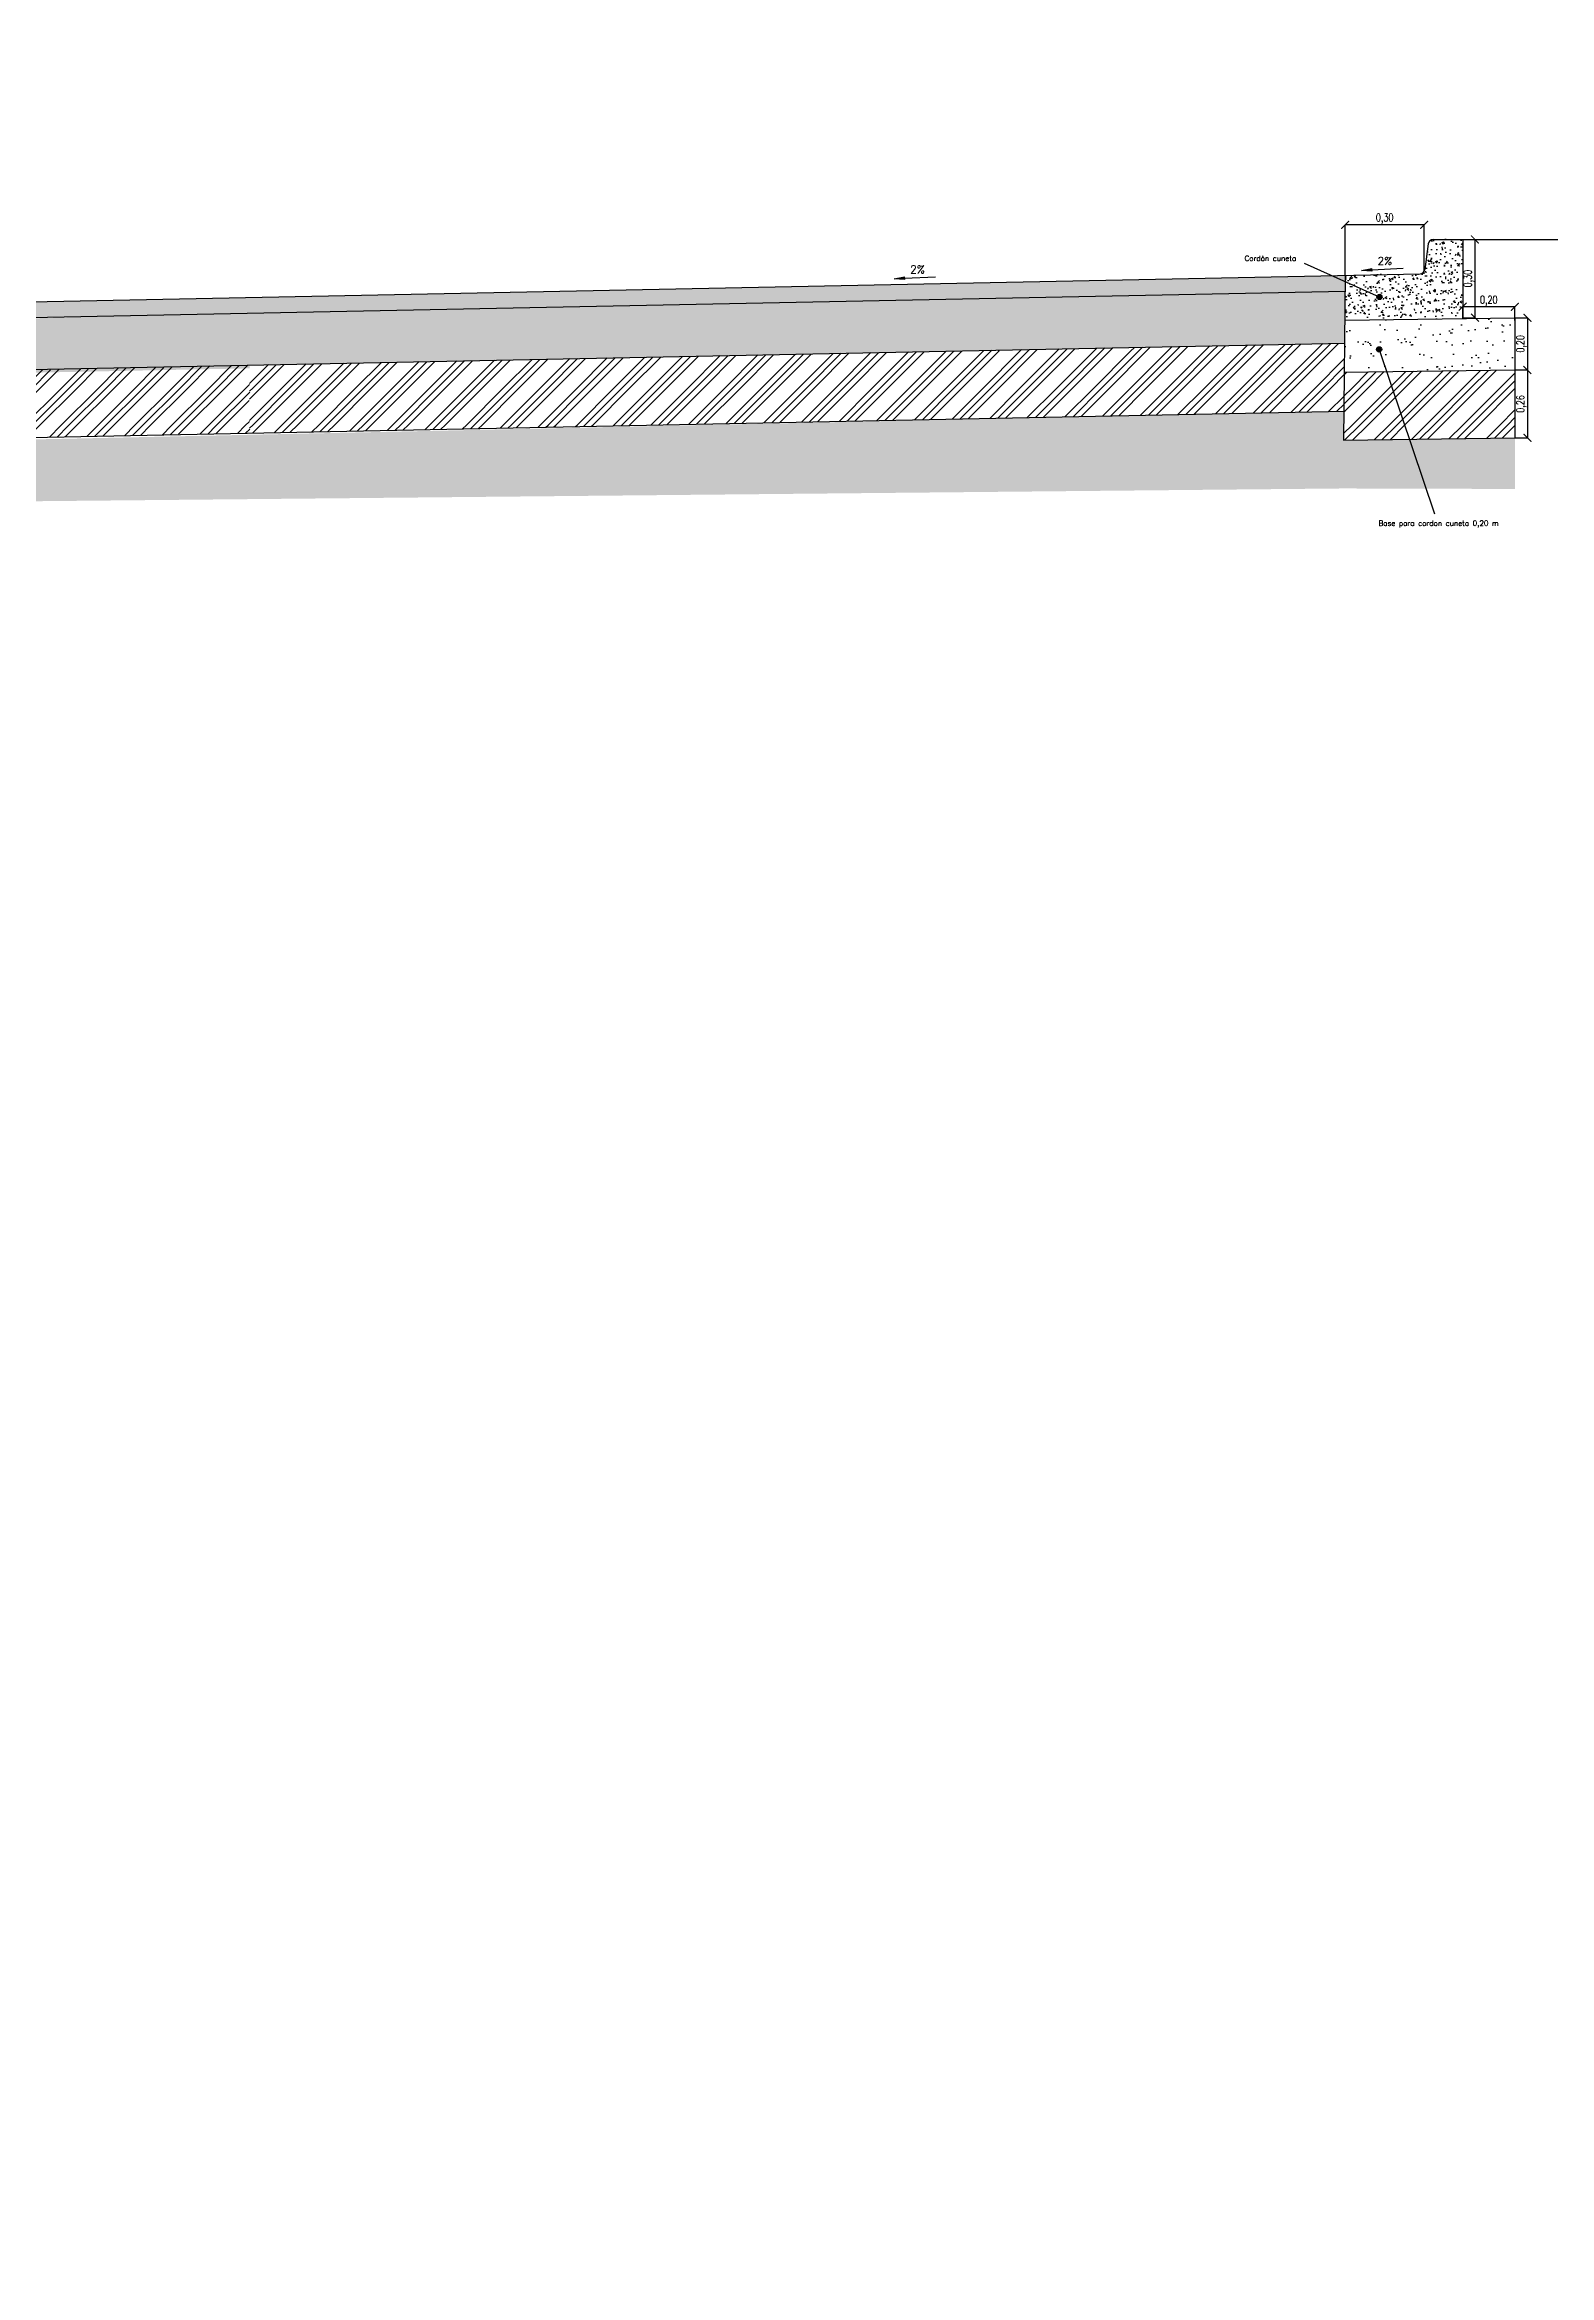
# Model space of a CAD drawing. Header units: metres. Extents: x 2615496 to 2632651, y 4927671 to 4929056.
# Drawn here: x 2629389.37 to 2629395.14, y 4928249.99 to 4928258.54 of the extents above; entities that cross this region are included whole.
import ezdxf

# ---------------------------------------------------------------- set-up
doc = ezdxf.new("R2010")
doc.units = ezdxf.units.M
doc.header["$MEASUREMENT"] = 0
doc.linetypes.add('CENTRO2', pattern=[0.9, 0.6, -0.1, 0.1, -0.1])
for name, color, linetype in [('Detalle Hach detalle', 131, 'Continuous'), ('Detalle Separacion', 160, 'Continuous'), ('Detalle Texto', 51, 'Continuous'), ('Vereda', 3, 'Continuous')]:
    doc.layers.add(name, color=color, linetype=linetype)
doc.styles.add('ROMANS', font='romans.shx', dxfattribs={"width": 0.75})
doc.styles.get("Standard").update_dxf_attribs({"font": 'CALIBRI.TTF'})
doc.dimstyles.new('cotas urbano', dxfattribs={"dimtxt": 0.03, "dimasz": 0.03, "dimexe": 0, "dimexo": 0, "dimgap": 0.005, "dimtad": 1, "dimzin": 0, "dimtxsty": 'ROMANS', "dimblk": 'ARCHTICK', "dimcen": 1, "dimclrd": 256, "dimclre": 256, "dimclrt": 256, "dimaunit": 1, "dimadec": 3, "dimazin": 0, "dimtfac": 1, "dimtix": 1, "dimtmove": 0, "dimatfit": 3, "dimldrblk": 'OBLIQUE', "dimfxl": 0, "dimlwd": -1, "dimlwe": -1, "dimarcsym": 0})
pattern_1 = [(37.5, (0, 0), (-0.0031496679055, 0.0963411884507), [0, -0.076, 0, -0.085, 0, -0.08125]), (7.5, (0, 0), (0.0884888352634, 0.1411073032615), [0, -0.041, 0, -0.0685, 0, -0.02625]), (327.5, (-0.0615, 0), (0.1557070930876, 0.0002829526768), [0, -0.025, 0, -0.09, 0, -0.1175]), (317.5, (-0.0615, 0), (0.1503063302286, 0.0438837782467), [0, -0.0125, 0, -0.059, 0, -0.0675])]
pattern_2 = [(45, (0, 0), (0.1414213562373, -9e-18), [0.2]), (45, (0.03, 0), (0.1414213562373, -9e-18), [0.2]), (45, (0.06, 0), (0.1414213562373, -9e-18), [0.2])]
pattern_3 = [(50, (0, 0), (0.0717260182601, -0.00627521349826), [0.0075, -0.0825]), (355, (0, 0), (-0.0138751333613, 0.07521921337), [0.006, -0.066]), (100.4514, (0.00598, -0.00052), (0.0578509381714, 0.0689439542061), [0.006374019, -0.0701142112]), (46.1842, (0, 0.02), (0.1067241048626, -0.0165519014329), [0.01125, -0.12375]), (96.6356, (0.00889, 0.01862), (0.0934662705549, 0.09741178709), [0.0095610288, -0.1051713]), (351.1842, (0, 0.02), (0.0934661945134, 0.0974118600925), [0.009, -0.099]), (21, (0.01, 0.015), (0.05969070521185, -0.04026188906653), [0.0075, -0.0825]), (326, (0.01, 0.015), (0.0243315331922, 0.0725150045047), [0.006, -0.066]), (71.4514, (0.014974, 0.011645), (0.08402226285815, 0.032253049671), [0.006374019, -0.0701142112]), (37.5, (0, 0), (0.00121598553173, 0.03328938538313), [0, -0.0652, 0, -0.067, 0, -0.06625]), (7.5, (0, 0), (0.02630695374421, 0.03944117118824), [0, -0.0382, 0, -0.0637, 0, -0.02525]), (327.5, (-0.0223, 0), (0.05338224361724, -0.00225548717344), [0, -0.025, 0, -0.078, 0, -0.1035]), (317.5, (-0.0323, 0), (0.05831861693424, 0.01001049823323), [0, -0.0325, 0, -0.0518, 0, -0.0735])]

# ---------------------------------------------------------------- blocks, each defined once
blk = doc.blocks.new('_ArchTick')
at = {"color": 0, "linetype": 'ByBlock', "const_width": 0.15}
blk.add_lwpolyline([(-0.5, -0.5), (0.5, 0.5)], dxfattribs=at)
blk = doc.blocks.new('*D29')
at = {"layer": 'Defpoints', "color": 0}
for p in [(2629395.0088, 4928257.49), (2629395.0088, 4928257.29), (2629395.0569, 4928257.29)]:
    blk.add_point(p, dxfattribs=at)
at = {"layer": 'Detalle Texto'}
for p, q in [((2629395.0088, 4928257.49), (2629395.0569, 4928257.49)), ((2629395.0569, 4928257.49), (2629395.0569, 4928257.29)), ((2629395.0088, 4928257.29), (2629395.0569, 4928257.29))]:
    blk.add_line(p, q, dxfattribs=at)
at = {"layer": 'Detalle Texto', "xscale": 0.03, "yscale": 0.03, "zscale": 0.03}
for p, rotation in [((2629395.0569, 4928257.49), 90), ((2629395.0569, 4928257.29), 270)]:
    blk.add_blockref('_ArchTick', p, dxfattribs=dict(at, rotation=rotation))
at = {"layer": 'Detalle Texto', "insert": (2629395.034, 4928257.39), "char_height": 0.03, "attachment_point": 5, "rotation": 90, "style": 'ROMANS'}
blk.add_mtext('0,20', dxfattribs=at)
blk = doc.blocks.new('_Oblique')
at = {"color": 0, "linetype": 'ByBlock', "lineweight": -2}
blk.add_line((-0.5, -0.5), (0.5, 0.5), dxfattribs=at)
blk = doc.blocks.new('*D30')
at = {"layer": 'Defpoints', "color": 0}
for p in [(2629394.8088, 4928257.5321), (2629394.8088, 4928257.4872), (2629395.0088, 4928257.48)]:
    blk.add_point(p, dxfattribs=at)
at = {"layer": 'Detalle Texto'}
for p, q in [((2629394.8088, 4928257.4872), (2629394.8088, 4928257.5321)), ((2629395.0088, 4928257.5321), (2629394.8088, 4928257.5321)), ((2629395.0088, 4928257.48), (2629395.0088, 4928257.5321))]:
    blk.add_line(p, q, dxfattribs=at)
at = {"layer": 'Detalle Texto', "xscale": 0.03, "yscale": 0.03, "zscale": 0.03, "rotation": 180}
blk.add_blockref('_ArchTick', (2629394.8088, 4928257.5321), dxfattribs=at)
at = {"layer": 'Detalle Texto', "xscale": 0.03, "yscale": 0.03, "zscale": 0.03}
blk.add_blockref('_ArchTick', (2629395.0088, 4928257.5321), dxfattribs=at)
at = {"layer": 'Detalle Texto', "insert": (2629394.9088, 4928257.5549), "char_height": 0.03, "attachment_point": 5, "style": 'ROMANS'}
blk.add_mtext('0,20', dxfattribs=at)
blk = doc.blocks.new('*D31')
at = {"layer": 'Defpoints', "color": 0}
for p in [(2629394.8088, 4928257.79), (2629394.8088, 4928257.49), (2629394.8557, 4928257.49)]:
    blk.add_point(p, dxfattribs=at)
at = {"layer": 'Detalle Texto'}
for p, q in [((2629394.8088, 4928257.79), (2629394.8557, 4928257.79)), ((2629394.8557, 4928257.79), (2629394.8557, 4928257.49)), ((2629394.8088, 4928257.49), (2629394.8557, 4928257.49))]:
    blk.add_line(p, q, dxfattribs=at)
at = {"layer": 'Detalle Texto', "xscale": 0.03, "yscale": 0.03, "zscale": 0.03}
for p, rotation in [((2629394.8557, 4928257.79), 90), ((2629394.8557, 4928257.49), 270)]:
    blk.add_blockref('_ArchTick', p, dxfattribs=dict(at, rotation=rotation))
at = {"layer": 'Detalle Texto', "insert": (2629394.8329, 4928257.64), "char_height": 0.03, "attachment_point": 5, "rotation": 90, "style": 'ROMANS'}
blk.add_mtext('0,30', dxfattribs=at)
blk = doc.blocks.new('*D32')
at = {"layer": 'Defpoints', "color": 0}
for p in [(2629395.0088, 4928257.29), (2629395.0088, 4928257.03), (2629395.0569, 4928257.03)]:
    blk.add_point(p, dxfattribs=at)
at = {"layer": 'Detalle Texto'}
for p, q in [((2629395.0088, 4928257.29), (2629395.0569, 4928257.29)), ((2629395.0569, 4928257.29), (2629395.0569, 4928257.03)), ((2629395.0088, 4928257.03), (2629395.0569, 4928257.03))]:
    blk.add_line(p, q, dxfattribs=at)
at = {"layer": 'Detalle Texto', "xscale": 0.03, "yscale": 0.03, "zscale": 0.03}
for p, rotation in [((2629395.0569, 4928257.29), 90), ((2629395.0569, 4928257.03), 270)]:
    blk.add_blockref('_ArchTick', p, dxfattribs=dict(at, rotation=rotation))
at = {"layer": 'Detalle Texto', "insert": (2629395.034, 4928257.16), "char_height": 0.03, "attachment_point": 5, "rotation": 90, "style": 'ROMANS'}
blk.add_mtext('0,26', dxfattribs=at)
blk = doc.blocks.new('*D33')
at = {"layer": 'Defpoints', "color": 0}
for p in [(2629394.3584, 4928257.8464), (2629394.3584, 4928257.6542), (2629394.6613, 4928257.6583)]:
    blk.add_point(p, dxfattribs=at)
at = {"layer": 'Detalle Texto'}
for p, q in [((2629394.3584, 4928257.6542), (2629394.3584, 4928257.8464)), ((2629394.6613, 4928257.8464), (2629394.3584, 4928257.8464)), ((2629394.6613, 4928257.6583), (2629394.6613, 4928257.8464))]:
    blk.add_line(p, q, dxfattribs=at)
at = {"layer": 'Detalle Texto', "xscale": 0.03, "yscale": 0.03, "zscale": 0.03, "rotation": 180}
blk.add_blockref('_ArchTick', (2629394.3584, 4928257.8464), dxfattribs=at)
at = {"layer": 'Detalle Texto', "xscale": 0.03, "yscale": 0.03, "zscale": 0.03}
blk.add_blockref('_ArchTick', (2629394.6613, 4928257.8464), dxfattribs=at)
at = {"layer": 'Detalle Texto', "insert": (2629394.5099, 4928257.8693), "char_height": 0.03, "attachment_point": 5, "style": 'ROMANS'}
blk.add_mtext('0,30', dxfattribs=at)

msp = doc.modelspace()

# ---------------------------------------------------------------- hatches: boundary and pattern name
at = {"layer": 'Detalle Hach detalle'}
h = msp.add_hatch(dxfattribs=at)
h.set_pattern_fill('AR-SAND', color=256, scale=0.05, style=0)
h.set_pattern_definition(pattern_1)
h.paths.add_polyline_path([(2629394.80887, 4928257.48724), (2629394.80883, 4928257.79001), (2629394.69634, 4928257.79001), (2629394.6872, 4928257.78779), (2629394.6804, 4928257.78208), (2629394.67652, 4928257.77265), (2629394.66347, 4928257.67521), (2629394.66127, 4928257.66839), (2629394.66007, 4928257.66644), (2629394.65372, 4928257.66058), (2629394.6456, 4928257.65796), (2629394.35845, 4928257.6522), (2629394.35495, 4928257.28095), (2629394.51741, 4928257.2832), (2629394.49182, 4928257.3593, -0.5127621), (2629394.47864, 4928257.36878, -1), (2629394.49864, 4928257.36878, -0.322085), (2629394.49182, 4928257.3593), (2629394.51741, 4928257.2832), (2629395.00883, 4928257.29001), (2629395.00883, 4928257.49001)])
h = msp.add_hatch(dxfattribs=at)
h.set_pattern_fill('AR-CONC', color=256, scale=0.01, style=0)
h.set_pattern_definition(pattern_3)
h.paths.add_polyline_path([(2629394.80883, 4928257.79001), (2629394.69634, 4928257.79001), (2629394.6872, 4928257.78779), (2629394.6804, 4928257.78208), (2629394.67652, 4928257.77265), (2629394.66347, 4928257.67521, -0.3481233), (2629394.6456, 4928257.65796), (2629394.35845, 4928257.6522), (2629394.35697, 4928257.49551), (2629394.80883, 4928257.49551)])
h = msp.add_hatch(dxfattribs=at)
h.set_pattern_fill('AR-CONC', color=256, scale=0.01, style=0)
h.set_pattern_definition(pattern_3)
h.paths.add_polyline_path([(2629394.35788, 4928257.59218), (2629394.35845, 4928257.65221), (2629390.16007, 4928257.56824), (2629390.16007, 4928257.50822)])
h = msp.add_hatch(dxfattribs=at)
h.set_pattern_fill('AR-CONC', color=256, scale=0.01, style=0)
h.set_pattern_definition([(50, (0, -2.112746), (0.0717260182601, -0.00627521349826), [0.0075, -0.0825]), (355, (0, -2.11275), (-0.0138751333613, 0.07521921337), [0.006, -0.066]), (100.4514, (0.00598, -2.11327), (0.0578509381714, 0.0689439542061), [0.006374019, -0.0701142112]), (46.1842, (0, -2.09275), (0.1067241048626, -0.0165519014329), [0.01125, -0.12375]), (96.6356, (0.00889, -2.09413), (0.0934662705549, 0.09741178709), [0.0095610288, -0.1051713]), (351.1842, (0, -2.09275), (0.0934661945134, 0.0974118600925), [0.009, -0.099]), (21, (0.01, -2.097746), (0.05969070521185, -0.04026188906653), [0.0075, -0.0825]), (326, (0.01, -2.09775), (0.0243315331922, 0.0725150045047), [0.006, -0.066]), (71.4514, (0.014974, -2.1011), (0.08402226285815, 0.032253049671), [0.006374019, -0.0701142112]), (37.5, (0, -2.112746), (0.00121598553173, 0.03328938538313), [0, -0.0652, 0, -0.067, 0, -0.06625]), (7.5, (0, -2.112746), (0.02630695374421, 0.03944117118824), [0, -0.0382, 0, -0.0637, 0, -0.02525]), (327.5, (-0.0223, -2.112746), (0.05338224361724, -0.00225548717344), [0, -0.025, 0, -0.078, 0, -0.1035]), (317.5, (-0.0323, -2.112746), (0.05831861693424, 0.01001049823323), [0, -0.0325, 0, -0.0518, 0, -0.0735])])
h.paths.add_polyline_path([(2629390.16007, 4928257.50822), (2629390.16007, 4928257.56821), (2629390.15907, 4928257.56821), (2629387.59444, 4928257.51692), (2629387.54069, 4928257.46136, -0.1584967), (2629387.54359, 4928257.45589)])
h = msp.add_hatch(dxfattribs=at)
h.set_pattern_fill('AR-SAND', color=256, scale=0.05, style=0)
h.set_pattern_definition(pattern_1)
h.paths.add_polyline_path([(2629394.356, 4928257.39214), (2629394.35788, 4928257.59218), (2629390.16007, 4928257.50822), (2629390.16007, 4928257.31822), (2629390.16007, 4928257.30822)])
h = msp.add_hatch(dxfattribs=at)
h.set_pattern_fill('AR-SAND', color=256, scale=0.05, style=0)
h.set_pattern_definition([(37.5, (0.00024, -2.12481), (-0.0031496679055, 0.0963411884507), [0, -0.076, 0, -0.085, 0, -0.08125]), (7.5, (0.00024, -2.12481), (0.0884888352634, 0.1411073032615), [0, -0.041, 0, -0.0685, 0, -0.02625]), (327.5, (-0.06126, -2.12481), (0.1557070930876, 0.0002829526768), [0, -0.025, 0, -0.09, 0, -0.1175]), (317.5, (-0.06126, -2.12481), (0.1503063302286, 0.0438837782467), [0, -0.0125, 0, -0.059, 0, -0.0675])])
edge = h.paths.add_edge_path()
edge.add_line((2629387.52407, 4928257.44343), (2629386.56031, 4928257.41616))
edge.add_line((2629386.56031, 4928257.41616), (2629386.56031, 4928257.22416))
edge.add_line((2629386.56031, 4928257.22416), (2629390.16031, 4928257.29616))
edge.add_line((2629390.16031, 4928257.29616), (2629390.16031, 4928257.30616))
edge.add_line((2629390.16031, 4928257.30616), (2629390.16031, 4928257.50822))
edge.add_line((2629390.16031, 4928257.50822), (2629387.54383, 4928257.44383))
edge.add_arc((2629387.53398, 4928257.4421), 0.01, -0.000011, 9.928606, ccw=False)
edge.add_arc((2629387.53398, 4928257.4421), 0.01, -187.637092, 0, ccw=False)
edge = h.paths.add_edge_path()
edge.add_arc((2629385.82951, 4928257.17992), 0.01, 0, 180, ccw=False)
edge.add_arc((2629385.82951, 4928257.17992), 0.01, -112.208483, 0, ccw=False)
edge.add_line((2629385.82573, 4928257.17066), (2629385.80336, 4928257.11585))
edge.add_line((2629385.80336, 4928257.11585), (2629386.56031, 4928257.1537))
edge.add_line((2629386.56031, 4928257.1537), (2629386.56031, 4928257.3537))
edge.add_line((2629386.56031, 4928257.3537), (2629385.30931, 4928257.29115))
edge.add_line((2629385.30931, 4928257.29115), (2629385.30931, 4928257.09115))
edge.add_line((2629385.30931, 4928257.09115), (2629385.80336, 4928257.11585))
edge.add_line((2629385.80336, 4928257.11585), (2629385.82573, 4928257.17066))
edge.add_arc((2629385.82951, 4928257.17992), 0.01, 180, 247.791512, ccw=False)
h = msp.add_hatch(dxfattribs=at)
h.set_pattern_fill('GOST_GROUND', color=256, scale=0.01, style=0)
h.set_pattern_definition(pattern_2)
h.paths.add_polyline_path([(2629394.35355, 4928257.13209), (2629394.356, 4928257.39214), (2629390.16007, 4928257.30822), (2629390.16007, 4928257.04822)])
h = msp.add_hatch(dxfattribs=at)
h.set_pattern_fill('GOST_GROUND', color=256, scale=0.01, style=0)
h.set_pattern_definition([(45, (0.00024, -2.12481), (0.1414213562373, -9e-18), [0.2]), (45, (0.03024, -2.12481), (0.1414213562373, -9e-18), [0.2]), (45, (0.06024, -2.12481), (0.1414213562373, -9e-18), [0.2])])
h.paths.add_polyline_path([(2629390.16031, 4928257.30822), (2629386.56031, 4928257.22416), (2629386.56034, 4928256.97623), (2629390.16007, 4928257.04822)])
h.paths.add_polyline_path([(2629386.56031, 4928257.1537), (2629385.69867, 4928257.11062), (2629385.30931, 4928256.90439), (2629385.30931, 4928256.83115), (2629386.56031, 4928256.8937)])
h.paths.add_polyline_path([(2629385.69867, 4928257.11062), (2629385.30931, 4928257.09115), (2629385.30931, 4928256.90439)], flags=17)
h = msp.add_hatch(dxfattribs=at)
h.set_pattern_fill('GOST_GROUND', color=256, scale=0.01, style=0)
h.set_pattern_definition(pattern_2)
h.paths.add_polyline_path([(2629394.51741, 4928257.2832), (2629394.35495, 4928257.28095), (2629394.3525, 4928257.02092), (2629394.60445, 4928257.02441)])
h = msp.add_hatch(dxfattribs=at)
h.set_pattern_fill('GOST_GROUND', color=256, scale=0.01, style=0)
h.set_pattern_definition(pattern_2)
h.paths.add_polyline_path([(2629394.51741, 4928257.2832), (2629394.60445, 4928257.02441), (2629395.00883, 4928257.03001), (2629395.00883, 4928257.29001)])
h = msp.add_hatch(dxfattribs=at)
h.set_pattern_fill('EARTH', color=256, scale=0.02, angle=45, style=0)
h.set_pattern_definition([(45, (2620574.60942, 4924683.58906), (1e-17, 0.1796051224), [0.127, -0.127]), (45, (2620574.57575, 4924683.62274), (1e-17, 0.1796051224), [0.127, -0.127]), (45, (2620574.54207, 4924683.65641), (1e-17, 0.1796051224), [0.127, -0.127]), (135, (2620574.54207, 4924683.67887), (-0.1796051224, 1e-17), [0.127, -0.127]), (135, (2620574.57575, 4924683.71254), (-0.1796051224, 1e-17), [0.127, -0.127]), (135, (2620574.60942, 4924683.74622), (-0.1796051224, 1e-17), [0.127, -0.127])])
h.paths.add_polyline_path([(2629386.56031, 4928256.96416), (2629394.35355, 4928257.13209), (2629394.3525, 4928257.02092), (2629395.00883, 4928257.03001), (2629395.00883, 4928256.83421), (2629394.35076, 4928256.83612), (2629386.16247, 4928256.75616), (2629385.30931, 4928256.74392), (2629385.30931, 4928256.83115), (2629386.56031, 4928256.8937)])
at = {"layer": 'Detalle Texto'}
for points in [[(2629392.66966, 4928257.64112), (2629392.66941, 4928257.64612), (2629392.62971, 4928257.63913), (2629392.66991, 4928257.63613)], [(2629394.4609, 4928257.67359), (2629394.46065, 4928257.67859), (2629394.42095, 4928257.67159), (2629394.46115, 4928257.6686)], [(2629394.4798, 4928257.5694, -1), (2629394.4998, 4928257.5694, -1)], [(2629394.47864, 4928257.36878, -1), (2629394.49864, 4928257.36878, -1)]]:
    msp.add_hatch(color=256, dxfattribs=at).paths.add_polyline_path(points)

# ---------------------------------------------------------------- linework, layer by layer
at = {"layer": 'Detalle Hach detalle'}
msp.add_line((2629394.35845, 4928257.6522), (2629394.3525, 4928257.02092), dxfattribs=at)
at = {"layer": 'Detalle Separacion'}
for p, q in [((2629394.69634, 4928257.79001), (2629394.80883, 4928257.79001)), ((2629394.80883, 4928257.79001), (2629394.80883, 4928257.49001)), ((2629394.80883, 4928257.79001), (2629396.30883, 4928257.79001)), ((2629394.67652, 4928257.77265), (2629394.66347, 4928257.67522)), ((2629386.56007, 4928257.49623), (2629394.6456, 4928257.65796)), ((2629386.56007, 4928257.43622), (2629394.35845, 4928257.59219)), ((2629394.35845, 4928257.481), (2629395.00883, 4928257.49001)), ((2629386.56007, 4928257.23622), (2629394.35845, 4928257.39219)), ((2629394.35495, 4928257.28095), (2629395.00883, 4928257.29001)), ((2629386.56007, 4928256.97622), (2629394.35845, 4928257.13219)), ((2629394.3525, 4928257.02092), (2629395.00883, 4928257.03001))]:
    msp.add_line(p, q, dxfattribs=at)
at = {"layer": 'Detalle Separacion', "linetype": 'CENTRO2'}
for p, q in [((2629394.80883, 4928257.79001), (2629394.80887, 4928257.48723)), ((2629395.00883, 4928257.49001), (2629395.00883, 4928257.03001))]:
    msp.add_line(p, q, dxfattribs=at)
at = {"layer": 'Detalle Separacion'}
for centre, start, end in [((2629394.69634, 4928257.77001), 90, 172.405357), ((2629394.64365, 4928257.67786), 275.597875, 352.405357)]:
    msp.add_arc(centre, 0.02, start, end, dxfattribs=at)
at = {"layer": 'Detalle Texto'}
for p, q in [((2629394.4898, 4928257.5694), (2629394.20262, 4928257.69838)), ((2629392.62971, 4928257.63913), (2629392.66941, 4928257.64612)), ((2629392.66991, 4928257.63613), (2629392.62971, 4928257.63913)), ((2629392.66966, 4928257.64112), (2629392.66941, 4928257.64612)), ((2629392.66966, 4928257.64112), (2629392.78892, 4928257.64709)), ((2629392.66966, 4928257.64112), (2629392.66991, 4928257.63613)), ((2629394.42095, 4928257.67159), (2629394.46065, 4928257.67859)), ((2629394.46115, 4928257.6686), (2629394.42095, 4928257.67159)), ((2629394.4609, 4928257.67359), (2629394.46065, 4928257.67859)), ((2629394.4609, 4928257.67359), (2629394.58016, 4928257.67955)), ((2629394.4609, 4928257.67359), (2629394.46115, 4928257.6686)), ((2629394.48864, 4928257.36878), (2629394.70039, 4928256.73914))]:
    msp.add_line(p, q, dxfattribs=at)
for centre in [(2629394.4898, 4928257.5694), (2629394.48864, 4928257.36878)]:
    msp.add_circle(centre, 0.01, dxfattribs=at)
at = {"layer": 'Vereda'}
msp.add_circle((2629366.20785, 4928258.29854), 68.12023, dxfattribs=at)

# ---------------------------------------------------------------- texts
at = {"layer": 'Detalle Texto'}
for s, width, insert, char_height, attachment_point in [('{\\Fromans|c0;Cordón cuneta}', 0.3355792, (2629393.97299, 4928257.72761), 0.02, 1), ('{\\Fromans|c0;2%}', 0.0719369, (2629394.48224, 4928257.72249), 0.03, 1), ('{\\Fromans|c0;2%}', 0.0719369, (2629392.691, 4928257.69002), 0.03, 1), ('{\\Fromans|c0;Base para cordon cuneta 0,20 m}', 0.8584807, (2629394.94667, 4928256.71289), 0.02, 3)]:
    msp.add_mtext_dynamic_manual_height_columns(s, width=width, gutter_width=12.5, heights=[0], dxfattribs=dict(at, insert=insert, char_height=char_height, attachment_point=attachment_point))

# ---------------------------------------------------------------- dimensions: what is measured, and where the dimension line sits
dim = msp.add_linear_dim(base=(2629394.35845, 4928257.84644), p1=(2629394.66127, 4928257.65826), p2=(2629394.35845, 4928257.6542), angle=180, dimstyle='cotas urbano', dxfattribs=at)
dim.commit()
dim.dimension.update_dxf_attribs({"geometry": '*D33', "text_midpoint": (2629394.50986, 4928257.84644), "dimtype": 160})
for base, p1, p2, angle, picture, middle in [((2629394.85574, 4928257.49001), (2629394.80883, 4928257.79001), (2629394.80883, 4928257.49001), 90, '*D31', (2629394.83288, 4928257.64001)), ((2629394.80883, 4928257.53206), (2629395.00883, 4928257.48001), (2629394.80883, 4928257.48724), 180, '*D30', (2629394.90883, 4928257.55492)), ((2629395.05686, 4928257.29001), (2629395.00883, 4928257.49001), (2629395.00883, 4928257.29001), 90, '*D29', (2629395.034, 4928257.39001)), ((2629395.05686, 4928257.03001), (2629395.00883, 4928257.29001), (2629395.00883, 4928257.03001), 90, '*D32', (2629395.034, 4928257.16001))]:
    dim = msp.add_linear_dim(base=base, p1=p1, p2=p2, angle=angle, dimstyle='cotas urbano', dxfattribs=at)
    dim.commit()
    dim.dimension.update_dxf_attribs({"geometry": picture, "text_midpoint": middle})

doc.saveas('drawing.dxf')
